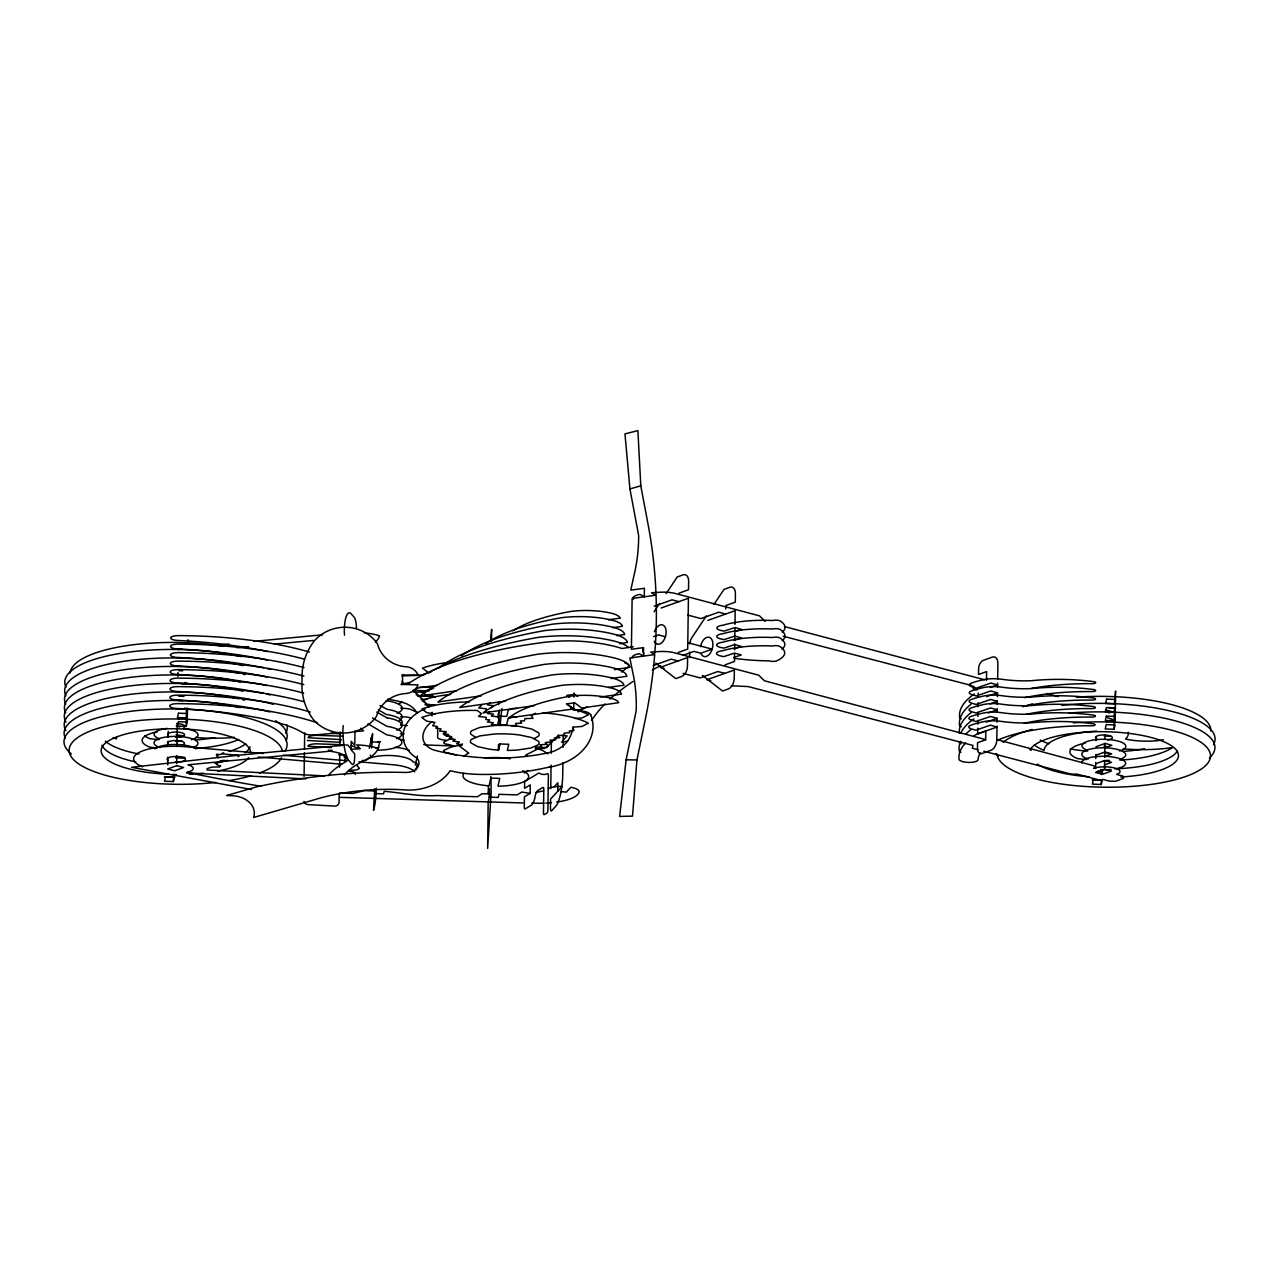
<?xml version="1.0" encoding="UTF-8"?>
<svg xmlns="http://www.w3.org/2000/svg" width="1279" height="1279" viewBox="0 0 1279 1279"><rect width="100%" height="100%" fill="white"/><g stroke="black" fill="none" stroke-linecap="round" stroke-linejoin="round"><path stroke-width="1.5" d="M167.757 764.986L167.869 757.056M168.029 745.161L168.093 741.196M168.141 737.232L168.236 731.284M173.384 781.565L174.392 777.232L165.487 776.929L164.479 781.245L173.384 781.565L173.448 777.584M176.71 763.707L176.822 755.777M176.966 745.865L177.269 724.058M177.941 676.479L177.989 672.514M187.437 708.086L187.246 722.027L178.341 721.724L177.333 726.04L186.238 726.36L186.494 708.438M188.333 644.408L188.381 640.427M304.082 776.369L304.402 752.612M304.466 748.663L304.69 732.835M339.223 793.348L339.095 802.125A4.445 4.189 25.5 0 1 334.634 806.106L308.079 804.603A4.445 4.189 25.5 0 1 303.922 801.389M339.59 767.192L339.782 753.459M339.878 745.625L340.07 731.892M354.97 731.396L354.779 745.321L351.213 741.34L351.101 749.846L354.667 753.827L354.603 758.319A8.953 2.318 85.9 0 1 352.077 764.187L348.527 760.206A25.564 6.587 85.9 0 1 342.9 730.693A15.716 4.045 85.9 0 1 343.268 725.561M370.782 737.951L370.734 741.884L379.639 742.188L377.785 750.197A26.699 8.17 0.8 0 0 401.462 743.802A26.699 8.17 0.8 0 0 386.754 734.817L369.631 724.761A4.445 1.359 0.8 0 0 367.665 724.122M374.651 788.759L373.548 810.406L374.891 804.763A25.564 1.615 -88 0 0 376.346 788.2M488.386 785.642L488.274 793.604L489.441 788.631L489.313 797.137L498.218 797.441L498.954 794.307L517.004 794.914L521.832 792.037L530.13 793.396L530.241 784.906L524.566 788.296L524.662 781.517L538.939 772.98A47.243 19.952 -80.6 0 0 547.508 773.763A2.222 0.943 -80.6 0 1 548.387 775.346L547.892 810.374A2.222 0.943 -80.6 0 1 546.868 813.092L544.438 814.547A2.222 0.943 -80.6 0 1 543.463 813.028L543.799 788.999A2.222 0.943 -80.6 0 0 542.84 787.48L537.931 790.422A7.21 3.054 -80.6 0 0 534.91 797.648A10.504 4.445 -80.6 0 1 531.744 804.971L525.269 808.856A2.222 0.943 -80.6 0 1 524.294 807.337L524.438 796.801L530.13 793.396M490.56 640.971L491.648 629.364L491.488 641.019M490.88 776.561L491.168 792.404L487.651 848.377L488.162 802.109L490.049 793.987L482.055 793.715L477.483 796.721A1094.792 334.842 0.8 0 1 436.858 795.554C418.936 796.721 401.734 792.804 384.164 791.301L383.572 793.843L374.667 793.54L375.259 790.982L364.291 790.614L353.004 793.428L339.654 793.044M498.49 744.506L498.41 750.389L499.817 744.33M498.762 724.889L498.954 711.172M500.089 725.673L501.832 708.598M550.737 788.599L551.073 765.066M551.233 753.299L551.393 741.532M557.756 791.285L557.868 782.78L554.287 786.665M562.888 762.716L562.696 776.241A25.564 6.427 -84.4 0 1 556.397 805.594L551.601 810.79A4.445 1.119 -84.4 0 1 550.466 807.848L550.594 799.055L562.248 786.409A17.107 5.228 0.8 0 0 548.259 788.392M563.096 747.256L563.272 735.649M573.807 702.986L573.727 708.934L566.613 703.85L574.863 702.906L581.689 708.022L618.716 702.683A21.056 6.443 0.8 0 0 610.722 698.206A39.665 12.135 0.8 0 0 570.386 696.144A151.817 46.428 0.8 0 0 515.293 713.442L508.45 717.919L538.955 713.746A726.056 222.066 0.8 0 1 573.536 709.03L566.613 703.85M573.903 697.039L573.951 693.074M689.573 657.502L689.637 652.114M725.769 608.964L725.817 605.559L735.297 602.153L735.425 593.712A8.889 5.34 -75.2 0 0 729.893 587.269L723.962 589.411L714.05 604.312M734.578 653.649L734.466 661.467L724.985 664.872M734.642 649.748L734.722 643.881M734.77 639.964L734.929 628.245M734.993 624.328L735.185 610.659L707.863 620.395M977.764 728.151L977.668 734.002L985.789 731.092L985.661 739.806L977.556 742.715L977.476 748.407A7.114 4.269 -75.2 0 0 981.904 753.555L991.065 750.261A8.889 5.34 -75.2 0 0 996.821 739.758L997.012 726.088M977.811 724.234L977.859 720.333M977.923 716.416L977.971 712.515M978.051 706.647L978.115 702.731M978.195 696.879L978.243 692.962M986.493 680.284L986.621 671.571L978.515 674.481L978.595 668.789A7.114 4.269 -75.2 0 1 983.199 660.396L992.36 657.102A8.889 5.34 -75.2 0 1 997.892 663.545L997.668 679.181M997.076 722.171L997.124 718.27M997.204 712.403L997.268 708.486M997.316 704.585L997.364 700.668M997.428 696.767L997.476 692.85L990.825 690.948L976.325 695.968L972.168 694.785A8.889 2.718 0.8 0 1 971.321 690.996L974.502 689.877A87.244 26.683 0.8 0 1 983.647 687.558A17.794 5.436 0.8 0 1 1001.601 687.143A50.473 15.428 0.8 0 0 1031.561 688.566A86.796 26.555 0.8 0 1 1093.065 689.477A3.517 1.071 0.8 0 1 1095.048 689.957L1095.4 690.164A3.517 1.071 0.8 0 1 1092.122 691.587A113.287 34.645 0.8 0 0 1024.687 697.694M997.556 686.999L997.62 683.082M1095.623 768.487L1095.703 762.524M1095.767 758.543L1095.815 754.562M1096.007 740.621L1096.071 736.64M1101.267 784.475L1102.274 780.142L1093.369 779.838L1092.362 784.155L1101.267 784.475L1101.315 780.478M1101.395 774.498L1101.459 770.518M1102.354 774.163L1102.418 770.182M1104.56 769.207L1111.483 771.029L1102.498 774.291L1095.575 772.468L1104.56 769.207L1104.672 761.245M1104.72 757.264L1104.912 743.339L1111.835 745.305L1104.656 747.927M1104.976 739.358L1105.024 735.361M1114.105 729.27L1115.112 724.937L1106.207 724.633L1105.2 728.95L1114.105 729.27L1114.409 707.335M1114.473 703.354L1115.592 691.06L1115.144 722.939M431.998 716.032L432.094 712.243M654.656 655.104A494.957 422.885 -57.3 0 1 645.655 717.711L636.958 759.95L632.497 816.146L619.612 816.418L626.118 759.822L636.207 710.644A158.756 135.638 -57.3 0 0 632.721 672.194L629.812 657.966L654.656 654.592L650.723 652.066L659.293 651.555A17.65 5.404 0.8 0 1 674.625 652.834L758.719 675.2L764.378 680.764L985.661 739.598M187.405 642.761L188.077 639.884M186.238 726.36L187.246 722.027M344.643 761.133L345.794 756.129M369.247 748.279L372.621 733.762A33.318 2.11 -88 0 1 371.518 748.007M415.275 765.082L417.386 756.033M415.995 769.974L417.258 764.522A8.889 2.718 0.8 0 0 413.421 762.044L413.133 761.98A24.493 7.498 0.8 0 0 390.734 755.521A24.493 7.498 0.8 0 0 365.73 760.35M485.892 710.98L486.404 708.806L478.666 707.926L481.655 705.209M498.666 704.537L499.386 701.484M499.258 709.989L497.851 716.096L506.756 716.4L508.179 710.293L511.344 708.678L516.94 708.438M973.815 686.12L973.159 688.917L976.98 689.909M1101.715 774.514L1102.386 771.637L1097.046 771.445M654.065 611.794L659.564 603.512M666.183 593.568L677.199 576.989L683.114 574.863A8.889 5.34 -75.2 0 1 688.646 581.306L688.534 589.747L679.037 593.152M706.344 615.918L692.019 637.454A8.889 5.356 -75.2 0 0 689.797 643.929M558.555 735.057L546.916 747.144A8.921 2.734 0.8 0 1 537.867 748.839M562.552 740.893L567.157 735.889L561.993 735.393M489.969 702.922L487.699 705.001L493.582 705.672L491.488 707.575M489.857 711.428L487.587 713.506L493.454 714.178L491.376 716.064L496.764 716.688L499.146 718.494L497.723 724.601L506.628 724.905L508.051 718.798L511.232 717.183L516.812 716.943M621.546 672.003L627.845 667.158M512.863 630.819L516.492 628.613A151.817 46.428 0.8 0 1 571.569 611.33A39.665 12.135 0.8 0 1 611.906 613.376A21.056 6.443 0.8 0 1 619.899 617.853L619.995 618.253M535.549 713.25L531.281 715.409L532.975 718.302L524.95 718.638L524.438 720.812L520.345 720.988L521.624 723.179L515.533 723.434L516.7 725.449L511.104 725.689M586.965 707.015L582.121 709.477L573.344 710.149M362.021 760.717L363.092 760.254M533.951 738.622L538.011 736.512A21.343 6.523 0.8 0 0 538.731 732.899L531.968 729.11L520.265 726.568A42.846 13.11 0.8 0 0 494.03 725.577L479.945 727.399L471.711 730.725A21.343 6.523 0.8 0 0 470.992 734.322L475.82 737.423M1108.717 713.011L1112.314 711.7L1105.392 709.893M1095.927 746.76L1104.912 743.499M1095.815 755.265L1104.8 752.004L1111.723 753.811L1104.528 756.433M1095.687 763.771L1104.672 760.509L1111.595 762.316L1104.416 764.922M682.698 655.44L693.969 651.379L700.876 653.201L712.131 649.14L687.862 642.697M661.099 608.021L688.422 598.252L687.702 649.061L678.206 652.466M665.416 636.766L658.493 634.896L653.585 636.622M664.073 668.341L660.268 667.35L687.59 657.566L687.462 665.991A8.889 5.34 -75.2 0 1 681.691 676.495L675.776 678.621L655.711 663.05M654.208 606.198L672.035 599.835L678.925 601.658M653.377 665.512L671.203 659.149L678.094 660.971M990.33 687.478L997.588 684.952L990.921 683.05L976.421 688.086L972.28 686.903A8.889 2.718 0.8 0 1 971.432 683.098L974.614 681.995A87.244 26.683 0.8 0 1 983.759 679.661A17.794 5.436 0.8 0 1 1001.713 679.245A50.473 15.428 0.8 0 0 1031.673 680.684A86.796 26.555 0.8 0 1 1093.177 681.595A3.517 1.071 0.8 0 1 1095.16 682.059L1095.511 682.283A3.517 1.071 0.8 0 1 1092.234 683.689A113.287 34.645 0.8 0 0 1031.306 688.486M986.589 696.623L997.476 692.85M990.106 703.866L997.364 701.356L990.697 699.437L976.197 704.473L972.056 703.29A8.889 2.718 0.8 0 1 971.209 699.485L974.39 698.382A87.244 26.683 0.8 0 1 983.519 696.064A17.794 5.436 0.8 0 1 1001.489 695.648A50.473 15.428 0.8 0 0 1031.434 697.071A86.796 26.555 0.8 0 1 1092.953 697.982A3.517 1.071 0.8 0 1 1094.936 698.462L1095.288 698.67A3.517 1.071 0.8 0 1 1091.994 700.093A113.287 34.645 0.8 0 0 1022.465 706.663M988.171 712.995L997.236 709.845L990.586 707.942L976.085 712.979L971.944 711.795A8.889 2.718 0.8 0 1 971.081 707.99L974.262 706.887A87.244 26.683 0.8 0 1 983.407 704.553A17.794 5.436 0.8 0 1 1001.377 704.153A50.473 15.428 0.8 0 0 1031.322 705.576A86.796 26.555 0.8 0 1 1092.826 706.488A3.517 1.071 0.8 0 1 1094.808 706.967L1095.16 707.175A3.517 1.071 0.8 0 1 1091.882 708.598A113.287 34.645 0.8 0 0 1026.589 714.242M986.237 722.139L997.124 718.35L990.458 716.448L975.957 721.484L971.816 720.301A8.889 2.718 0.8 0 1 970.969 716.496L974.15 715.393A87.244 26.683 0.8 0 1 983.279 713.058A17.794 5.436 0.8 0 1 1001.249 712.659A50.473 15.428 0.8 0 0 1031.194 714.082A86.796 26.555 0.8 0 1 1092.714 714.993A3.517 1.071 0.8 0 1 1094.696 715.473L1095.048 715.68M736.08 631.282L741.612 629.46L734.945 627.557L724.17 631.107L721.58 630.611A9.992 3.054 0.8 0 1 716.895 627.701A9.992 3.054 0.8 0 1 723.019 625.207A60.065 18.37 0.8 0 1 772.804 620.523A4.732 1.455 0.8 0 1 779.87 620.763A47.211 14.437 0.8 0 1 782.332 632.162M734.13 640.395L741.484 637.965L734.833 636.063L724.058 639.612L721.452 639.1A9.992 3.054 0.8 0 1 716.784 636.207A9.992 3.054 0.8 0 1 722.907 633.713A60.065 18.37 0.8 0 1 772.676 629.028A4.732 1.455 0.8 0 1 779.758 629.268A47.211 14.437 0.8 0 1 782.22 640.667M734.002 648.901L741.372 646.471L734.706 644.568L723.93 648.117L721.34 647.606A9.992 3.054 0.8 0 1 716.656 644.712A9.992 3.054 0.8 0 1 722.779 642.218A60.065 18.37 0.8 0 1 772.564 637.518A4.732 1.455 0.8 0 1 779.646 637.773A47.211 14.437 0.8 0 1 782.093 649.172M733.89 657.406L741.26 654.976L734.594 653.057L723.818 656.623L721.212 656.111A9.992 3.054 0.8 0 1 716.544 653.217A9.992 3.054 0.8 0 1 722.667 650.707A60.065 18.37 0.8 0 1 772.436 646.023A4.732 1.455 0.8 0 1 779.519 646.263A47.211 14.437 0.8 0 1 776.065 661.099A5.308 1.631 0.8 0 1 768.999 660.859A89.722 27.435 0.8 0 1 734.242 658.317M629.923 488.914L640.795 485.828L637.901 430.623L624.967 433.869L629.923 488.914L638.653 535.533A158.756 135.638 -57.3 0 1 634.08 575.086L630.771 590.147L644.408 588.292L644.296 596.797L639.996 594.351A15.892 4.86 0.8 0 0 633.441 599.483M456.347 690.836L420.024 695.92A287.855 88.043 0.8 0 1 426.77 691.124A234.76 71.8 0.8 0 1 433.661 686.935A287.855 88.043 0.8 0 1 538.107 654.161A75.205 23.006 0.8 0 1 614.575 658.045A39.937 12.214 0.8 0 1 629.923 667.286L614.368 669.652M633.233 646.774L621.962 648.501A76.548 23.406 0.8 0 0 576.621 641.051L570.546 640.875A71.576 21.887 0.8 0 0 541.672 642.666L538.779 643.049A273.738 83.727 0.8 0 0 412.318 681.083A26.683 8.17 0.8 0 1 400.982 684.633M481.192 695.824L437.946 701.995A258.374 79.026 0.8 0 1 443.989 697.694A211.323 64.637 0.8 0 1 450.192 693.921A259.157 79.266 0.8 0 1 544.214 664.409A67.707 20.704 0.8 0 1 613.073 667.91A35.956 10.999 0.8 0 1 626.886 676.223L611.282 678.557M505.509 701.036L459.785 707.527L460.888 706.695A225.344 68.922 0.8 0 1 464.916 703.882A183.744 56.196 0.8 0 1 470.304 700.604A225.344 68.922 0.8 0 1 552.08 674.944A58.882 18.002 0.8 0 1 611.938 677.982A31.256 9.561 0.8 0 1 623.944 685.224L608.18 687.462M608.26 619.771L619.979 618.189M612.593 627.669L622.377 626.342A26.347 8.058 0.8 0 0 612.241 620.219A49.625 15.172 0.8 0 0 561.785 617.661A189.931 58.099 0.8 0 0 492.879 639.292L488.338 642.058A189.931 58.099 0.8 0 0 486.036 643.625M616.782 635.583L624.664 634.528A31.256 9.561 0.8 0 0 612.657 627.174A58.882 18.002 0.8 0 0 552.784 624.136A225.344 68.922 0.8 0 0 471.024 649.796A183.744 56.196 0.8 0 0 465.636 653.073A225.344 68.922 0.8 0 0 464.245 654.001M619.564 643.705L627.365 642.426A35.956 10.999 0.8 0 0 613.536 634.096A67.707 20.704 0.8 0 0 544.694 630.595A259.157 79.266 0.8 0 0 450.656 660.108A211.323 64.637 0.8 0 0 444.468 663.881A258.374 79.026 0.8 0 0 438.409 668.182M437.242 685.32L423.013 687.223A12.71 3.885 0.8 0 0 414.956 692.099A403.157 123.312 0.8 0 1 428.833 707.351M599.899 697.071L621.418 694.161M177.989 649.572L181.746 649.14M215.671 645.383L228.925 643.976M253.626 641.418L322.596 634.8M236.775 647.718L240.708 647.35M242.674 647.158L248.574 646.582M274.202 644.136L313.675 640.427M344.179 745.193L236.839 755.409L131.545 767.304L251.451 789.495M354.97 731.62L363.476 730.901L360.758 728.247M342.164 732.611L314.698 734.897A9.145 2.798 0.8 0 1 303.762 733.331A110.506 33.798 0.8 0 0 278.358 722.747L273.082 721.276A125.518 38.386 0.8 0 0 259.717 718.079L244.609 715.409A213.145 65.197 0.8 0 0 179.204 708.582L176.246 708.454A7.93 2.43 0.8 0 1 169.707 705.8A7.93 2.43 0.8 0 1 177.365 703.642A186.622 57.075 0.8 0 1 317.272 722.779M574.974 718.51L582.009 717.983L588.452 714.689A66.94 20.48 0.8 0 0 570.642 708.39M345.906 745.049L347.648 744.954L351.565 749.334L360.166 748.711L356.761 744.89A32.599 9.976 0.8 0 1 377.976 748.263A88.571 27.083 0.8 0 1 365.202 760.062A177.989 54.437 0.8 0 0 344.499 774.77M401.926 674.976L423.749 675.216M401.798 683.482L409.744 683.562M419.512 687.239L431.247 687.367M413.581 692.115L425.491 692.243M417.434 695.728L433.085 695.888M626.118 759.822L636.958 759.95M531.792 803.132L540.01 803.26A41.296 12.63 0.8 0 0 543.975 803.18M522.999 802.956L340.278 797.361M240.724 682.139A111.561 34.117 0.8 0 0 188.493 675.344L179.22 675.024A111.561 34.117 0.8 0 0 65.677 712.819M236.247 689.685A111.561 34.117 0.8 0 0 188.365 683.849L179.092 683.53A111.561 34.117 0.8 0 0 65.996 722.139M1106.607 711.955L1115.928 712.275A111.561 34.117 0.8 0 1 1209.406 757.983M1106.831 721.948L1115.736 722.251A106.749 32.646 0.8 0 1 1210.222 758.207A106.749 32.646 0.8 0 1 1100.643 787.145L1091.738 786.841A106.749 32.646 0.8 0 1 997.044 754.13M178.74 709.046L188.045 709.365A111.561 34.117 0.8 0 1 284.961 751.109M178.964 719.038L187.869 719.342A106.749 32.646 0.8 0 1 282.467 751.253M1097.91 771.525L1100.26 771.589M1100.148 780.094L1092.218 779.822M180.067 658.077L187.182 658.333M179.044 670.692L182.609 670.82M178.037 675.024L181.602 675.152M181.49 683.657L186.83 683.833M178.692 696.208L184.032 696.4M177.685 700.54L183.025 700.716M400.743 708.262L404.5 708.39A8.889 2.718 0.8 0 1 411.39 709.733L414.124 711.028A8.889 2.718 0.8 0 1 417.546 712.451M182.913 709.221L186.478 709.349M400.615 716.752L404.372 716.879A8.889 2.718 0.8 0 1 411.278 718.238M400.503 725.257L404.26 725.385A8.889 2.718 0.8 0 1 407.282 725.657M400.375 733.762L404.132 733.89M342.868 736.224L317.304 735.345A8.713 2.67 0.8 0 0 307.999 737.711L341.221 739.614L339.926 742.316L307.36 740.461M454.461 745.977L428.641 745.081A9.081 2.782 0.8 0 1 423.717 744.442M344.722 744.794L317.192 743.85A8.713 2.67 0.8 0 0 307.871 746.217L331.325 747.56M338.647 754.802L344.547 754.994M164.336 776.929L172.265 777.184A111.561 34.117 0.8 0 0 175.063 777.232M188.764 658.349L179.46 658.03A111.561 34.117 0.8 0 0 65.916 695.808M324.514 775.889L207.214 770.022A11.303 3.453 0.8 0 1 207.294 768.599A42.559 13.014 0.8 0 0 210.939 767.272A19.249 5.883 0.8 0 1 219.173 767.064L220.659 765.945A10.008 3.054 0.8 0 1 216.295 764.202A42.559 13.014 0.8 0 0 218.181 761.98M186.51 772.916L305.809 778.879M330.462 733.267L340.054 733.826M328.319 750.165L332.14 750.389M413.085 690.196L428.945 691.124M419.08 695.872L433.021 696.687M420.903 699.165L426.85 699.501M424.932 704.729L434.892 705.305M731.22 685.784L748.279 686.583L972.983 745.433L972.328 748.231L978.051 749.734M263.394 753.507L183.824 746.6A42.559 13.014 0.8 0 0 139.907 752.052A42.559 13.014 0.8 0 0 142.449 766.792M283.283 755.234L346.945 760.749M358.887 761.788L390.703 764.554A30.2 9.241 0.8 0 1 414.732 771.861M238.406 755.265L222.514 753.891A28.362 8.681 0.8 0 0 216.407 755.521A42.559 13.014 0.8 0 1 218.085 757.504A17.762 5.436 0.8 0 0 218.741 757.76M258.262 756.992L341.701 764.234M561.193 791.621L566.357 792.133L570.866 787.24A17.107 5.228 0.8 0 1 579.211 791.605A41.296 12.63 0.8 0 1 556.749 802.093M496.652 725.193L491.264 724.569L493.342 722.667L487.459 721.995L489.729 719.933L485.78 719.485L486.292 717.311L478.538 716.432L481.528 713.698L477.291 710.469A66.94 20.48 0.8 0 0 421.798 717.471L426.626 721.132L434.956 722.395L432.654 725.721L436.954 726.36L435.771 728.071L441.063 728.886L439.608 730.996L446.131 731.732L443.158 733.698L448.433 734.498L446.179 735.985L451.663 736.816L449.313 738.367L455.18 739.502L452.83 741.037L459.337 742.028L456.555 743.866L462.231 744.73L459.8 746.344L468.769 753.155A32.838 10.04 0.8 0 0 464.021 756.465M427.106 687.127L433.773 688.134M435.324 696.895L426.994 695.632L422.15 691.955A66.94 20.48 0.8 0 1 432.206 688.981M435.196 705.4L426.866 704.137L422.038 700.46A66.94 20.48 0.8 0 1 450.624 694.433M435.084 713.906L426.754 712.643L421.91 708.966A66.94 20.48 0.8 0 1 469.553 701.899M386.993 717.823L376.809 712.131M183.233 735.937L176.102 734.69M357.592 765.609L357.257 766.313A15.428 4.716 0.8 0 1 359.287 768.551L357.401 769.702A14.533 4.445 0.8 0 1 350.11 770.278L348.751 770.582L349.806 771.157A18.881 5.771 0.8 0 1 355.162 772.644A30.2 9.241 0.8 0 0 355.402 774.45M1103.857 746.105L1107.582 746.824M176.23 726.184L179.939 726.92M783.148 636.223L971.896 685.608M983.759 751.221L1069.5 773.667A7.13 2.174 0.8 0 0 1076.79 774.067L1100.452 780.286L1102.834 779.423L1109.325 781.117L1115.4 781.325L1123.474 778.399L1123.074 776.129L1116.615 774.419A14.868 4.54 0.8 0 0 1114.633 767.992A14.868 4.54 0.8 0 0 1093.705 768.327A7.274 2.222 0.8 0 0 1092.362 765.37L996.645 739.502M725.593 614.032L718.702 612.209L700.972 618.572L687.686 615.055M724.761 673.362L717.871 671.539L700.141 677.902L683.05 673.378M710.788 680.716L707.031 679.725L734.354 669.972L734.226 678.398A8.889 5.34 -75.2 0 1 728.47 688.901L722.539 691.028L702.491 675.456M784.443 626.55L984.574 679.773M1046.798 693.506L1058.197 696.591M380.039 705.48L387.121 709.317A26.699 8.17 0.8 0 1 399.496 720.429M378.408 709.829L386.178 714.449A26.683 8.17 0.8 0 1 401.078 724.41M372.445 717.983L386.882 726.312A26.699 8.17 0.8 0 1 396.73 738.67M577.724 696.447L574.974 694.401L566.741 695.344L569.507 697.407M427.33 671.843L422.486 668.166A66.94 20.48 0.8 0 1 447.458 662.554M765.194 621.434L759.55 615.87L675.456 593.52A17.65 5.404 0.8 0 0 660.124 592.241L651.555 592.753L655.487 595.263L632.114 598.444L631.41 649.268L643.577 647.606L643.465 656.111L639.164 653.665A15.892 4.86 0.8 0 0 632.162 657.95M640.795 485.828L648.341 525.861A494.957 422.885 -57.3 0 1 654.816 653.121M959.362 733.331L959.266 731.476A176.598 54.006 0.8 0 1 971.049 712.643M534.43 705.64A908.298 277.799 0.8 0 0 515.149 708.422L483.174 712.851L483.99 712.243A189.931 58.099 0.8 0 1 487.379 709.877L491.919 707.111A189.931 58.099 0.8 0 1 560.841 685.48A49.625 15.172 0.8 0 1 611.298 688.038A26.347 8.058 0.8 0 1 621.418 694.145M188.732 658.349A111.561 34.117 0.8 0 1 236.599 664.169M238.805 664.648A111.561 34.117 0.8 0 1 243.074 665.624M241.107 656.623A111.561 34.117 0.8 0 0 188.876 649.844L179.572 649.524A111.561 34.117 0.8 0 0 66.028 687.303M238.709 739.47A74.726 22.862 0.8 0 1 195.495 748.471M156.869 747.975A74.726 22.862 0.8 0 1 149.819 747.192A34.837 10.648 0.8 0 1 157.381 731.796M113.112 737.567A74.726 22.862 0.8 0 0 116.261 739.006A68.858 21.056 0.8 0 1 116.821 736.704M176.822 723.546A8.505 2.606 0.8 0 1 184.128 727.175M234.505 737.343A68.858 21.056 0.8 0 1 223.601 738.079L216.135 738.255A68.858 21.056 0.8 0 1 195.607 737.439M184.64 708.006A68.858 21.056 0.8 0 1 187.709 709.269M286.976 724.873A111.561 34.117 0.8 0 1 285.697 733.283M65.9 730.645A111.561 34.117 0.8 0 1 179.012 692.035L188.285 692.355A111.561 34.117 0.8 0 1 238.358 698.654M242.626 699.645A111.561 34.117 0.8 0 1 244.705 700.157M65.789 704.313A111.561 34.117 0.8 0 1 179.332 666.535L188.637 666.855A111.561 34.117 0.8 0 1 238.677 673.154M242.962 674.129A111.561 34.117 0.8 0 1 245.04 674.641M185.007 682.506A68.858 21.056 0.8 0 1 188.077 683.753M238.438 690.148A111.561 34.117 0.8 0 1 242.722 691.14M214.808 737.727A74.726 22.862 0.8 0 1 195.623 739.965M158.756 739.63A74.726 22.862 0.8 0 1 149.947 738.686A34.837 10.648 0.8 0 1 144.703 735.857M245.696 743.834A74.742 22.862 0.8 0 1 229.005 751.444M223.697 752.851A74.742 22.862 0.8 0 1 222.306 753.187M217.958 754.098A74.742 22.862 0.8 0 1 216.455 754.386M184.08 757.456A74.742 22.862 0.8 0 1 180.339 757.504M139.027 754.002A74.742 22.862 0.8 0 1 105.374 741.117M277.831 722.219A111.561 34.117 0.8 0 1 286 740.957M65.357 738.319A111.561 34.117 0.8 0 1 178.884 700.54L188.173 700.86A111.561 34.117 0.8 0 1 240.388 707.639M275.609 720.748A111.561 34.117 0.8 0 1 276.744 721.484M71.336 753.971A111.561 34.117 0.8 0 1 178.772 709.046M250.156 746.872A74.742 22.862 0.8 0 1 244.897 752.851M238.997 756.225A74.742 22.862 0.8 0 1 238.006 756.672M227.598 760.318A74.742 22.862 0.8 0 1 214.824 763.163M135.798 761.9A74.742 22.862 0.8 0 1 101.904 745.209M281.492 757.712A106.749 32.646 0.8 0 1 259.445 773.012M251.116 775.761A106.749 32.646 0.8 0 1 229.341 780.574M215.799 782.428A106.749 32.646 0.8 0 1 172.761 784.235L163.856 783.931A106.749 32.646 0.8 0 1 69.402 747.975A106.749 32.646 0.8 0 1 178.996 719.038M248.734 757.632A74.742 22.862 0.8 0 1 217.718 771.109M203.409 773.235A74.742 22.862 0.8 0 1 196.518 773.875M192.969 774.115A74.742 22.862 0.8 0 1 189.372 774.291M176.326 774.498A74.742 22.862 0.8 0 1 172.489 774.434M168.652 774.307A74.742 22.862 0.8 0 1 101.281 749.27A74.742 22.862 0.8 0 1 177.957 728.806A74.742 22.862 0.8 0 1 250.588 752.452M70.201 673.074A106.749 32.646 0.8 0 1 180.035 642.506L188.94 642.809A106.749 32.646 0.8 0 1 223.713 646.359M700.508 646.646A9.976 5.995 -75.2 0 1 709.861 637.55A9.976 5.995 -75.2 0 1 710.964 652.018A9.976 5.995 -75.2 0 1 701.036 653.633M643.976 653.649A8.889 5.356 -75.2 0 1 642.745 648.693M654.4 631.73A9.976 5.995 -75.2 0 1 663.993 625.767A9.976 5.995 -75.2 0 1 663.785 640.315A9.976 5.995 -75.2 0 1 654.272 641.227M1108.477 707.591A14.868 4.54 0.8 0 1 1115.464 708.662M527.795 770.438A32.838 10.04 0.8 0 1 524.374 772.996M484.437 758.047A32.838 10.04 0.8 0 1 510.289 758.751M1087.582 750.325A21.983 6.731 0.8 0 1 1088.893 740.925A21.983 6.731 0.8 0 1 1119.701 741.564A21.983 6.731 0.8 0 1 1119.445 750.981M1108.222 752.676A21.983 6.731 0.8 0 1 1104.033 752.755M1110.508 735.953A21.983 6.731 0.8 0 1 1104.257 736.16M1081.682 762.796A21.983 6.731 0.8 0 1 1114.473 757.312A21.983 6.731 0.8 0 1 1114.904 768.967M1111.035 769.462A21.983 6.731 0.8 0 1 1100.627 769.654M1088.221 759.087A21.983 6.731 0.8 0 1 1087.981 749.654A21.983 6.731 0.8 0 1 1118.789 749.814A21.983 6.731 0.8 0 1 1120.084 759.246M1109.133 761.133A21.983 6.731 0.8 0 1 1103.921 761.261M375.466 748.071A24.493 7.498 0.8 0 1 378.936 747.528M394.955 747.272A24.493 7.498 0.8 0 1 409.44 750.549M461.607 655.871A225.344 68.922 0.8 0 1 462.902 654.928M160.115 747.576A21.983 6.731 0.8 0 1 160.083 738.287A21.983 6.731 0.8 0 1 190.379 738.223A21.983 6.731 0.8 0 1 193.321 747.496M168.236 744.106A8.505 2.606 0.8 0 1 171.514 740.861A8.505 2.606 0.8 0 1 182.577 741.58A8.505 2.606 0.8 0 1 182.146 745.002M183.121 728.343A21.983 6.731 0.8 0 1 191.306 739.678M182.21 741.165A21.983 6.731 0.8 0 1 175.703 741.34M159.523 738.83A21.983 6.731 0.8 0 1 167.053 728.39M168.364 735.601A8.505 2.606 0.8 0 1 173.912 732.1A8.505 2.606 0.8 0 1 184.56 734.498A8.505 2.606 0.8 0 1 175.495 737.216M184.975 757.472A21.983 6.731 0.8 0 1 175.463 757.951M155.047 748.823A21.983 6.731 0.8 0 1 172.665 744.538A21.983 6.731 0.8 0 1 193.8 747.56M194.952 748.119A21.983 6.731 0.8 0 1 195.911 748.711M219.94 760.957A27.147 8.298 0.8 0 1 224.48 760.302M168.189 760.573A9.209 2.814 0.8 0 1 171.482 756.832A9.209 2.814 0.8 0 1 183.952 757.871A9.209 2.814 0.8 0 1 181.458 761.692M179.923 761.932A9.209 2.814 0.8 0 1 175.511 762.108M375.466 641.994A88.571 27.083 0.8 0 0 379.543 635.823A32.599 9.976 0.8 0 0 364.275 632.849M522.711 770.693A32.838 10.04 0.8 0 1 525.413 780.829A32.838 10.04 0.8 0 1 497.963 786.169L499.769 778.399L490.848 778.096L489.042 785.85A32.838 10.04 0.8 0 1 463.877 773.347M551.505 802.716A41.296 12.63 0.8 0 1 545.909 803.1M543.511 790.87A103.519 31.655 0.8 0 1 536.029 792.388M328.303 775.618A198.229 60.625 0.8 0 1 345.602 761.836A26.491 8.106 0.8 0 0 329.886 751.221L188.045 764.794A16.179 4.94 0.8 0 1 186.926 772.308A777.68 237.846 0.8 0 0 261.124 786.297M356.409 628.389A8.953 2.318 85.9 0 0 354.139 617.181L350.574 613.185A25.564 6.587 85.9 0 0 344.323 629.428A15.716 4.045 85.9 0 0 344.531 635.215M344.914 774.53A8.889 2.718 0.8 0 1 344.515 774.291M628.485 647.51A39.937 12.214 0.8 0 0 614.815 641.243A75.205 23.006 0.8 0 0 538.331 637.358A287.855 88.043 0.8 0 0 433.901 670.132M430.336 672.21A234.76 71.8 0.8 0 1 432.094 671.171M398.936 739.214A24.493 7.498 0.8 0 1 404.116 740.205M346.129 757.967A8.889 2.718 0.8 0 1 343.987 755.953M577.66 711.779A11.031 8.154 -3 0 1 590.786 714.689M573.12 727.064A57.299 42.351 -3 0 1 569.075 738.734A30.984 22.894 -3 0 1 547.332 753.011A188.876 139.587 -3 0 1 433.453 749.91A20.288 14.996 -3 0 1 423.045 734.881A28.969 21.407 -3 0 1 431.87 721.74M423.845 709.445A7.962 5.883 -3 0 0 422.678 709.909A40.56 29.977 -3 0 0 417.29 758.431A12.294 9.081 -3 0 1 417.242 767.848A12.294 9.081 -3 0 1 405.939 772.452A455.116 336.329 -3 0 0 255.672 787.113L226.639 795.522L230.348 795.682A24.365 18.002 -3 0 1 253.61 817.489L322.116 797.488A200.915 148.492 -3 0 1 407.809 790.07A44.237 32.694 -3 0 0 450.144 770.741A101.904 75.301 -3 0 0 478.074 774.371A211.978 156.646 -3 0 0 549.378 767.032M424.452 709.269A7.962 5.883 -3 0 1 425.06 709.142M590.626 714.721A54.805 40.496 -3 0 1 549.426 767.192M997.14 740.445A113.287 34.645 0.8 0 1 1091.642 725.817A3.517 1.071 0.8 0 0 1094.936 724.41L1094.616 724.186A3.517 1.071 0.8 0 0 1092.586 723.706A86.796 26.555 0.8 0 0 1031.082 722.795A50.473 15.428 0.8 0 1 1001.121 721.356A17.794 5.436 0.8 0 0 983.167 721.772A87.244 26.683 0.8 0 0 974.022 724.106L970.841 725.209A8.889 2.718 0.8 0 0 971.704 729.014L975.845 730.197L990.346 725.161L996.996 727.064L977.044 733.986A176.598 54.006 0.8 0 0 973.703 736.144M965.661 742.891A176.598 54.006 0.8 0 0 958.914 757.184L959.01 759.055A10.296 3.15 0.8 0 0 968.571 762.428A9.321 2.846 0.8 0 0 978.035 759.694L978.275 757.664A119.187 36.451 0.8 0 1 980.529 752.755M1095.064 715.696A3.517 1.071 0.8 0 1 1091.77 717.087A113.287 34.645 0.8 0 0 1024.335 723.211M960.817 741.244A176.598 54.006 0.8 0 0 959.042 748.487L959.122 750.341A10.296 3.15 0.8 0 0 960.929 752.276M965.773 734.194A176.598 54.006 0.8 0 1 970.809 729.654M960.945 732.739A176.598 54.006 0.8 0 1 973.943 718.942M961.057 743.77A10.296 3.15 0.8 0 1 959.25 741.836M971.161 704.137A176.598 54.006 0.8 0 0 959.394 722.971L959.49 724.825A10.296 3.15 0.8 0 0 961.296 726.76M974.294 694.033A176.598 54.006 0.8 0 0 959.506 715.073L959.586 716.943A10.296 3.15 0.8 0 0 961.392 718.862M416.091 694.513A8.889 2.718 0.8 0 1 417.354 695.121M417.785 695.44A8.889 2.718 0.8 0 1 418.217 696.511M545.573 743.866A25.772 7.882 0.8 0 1 545.957 744.25A7.019 2.142 0.8 0 1 545.222 747.432A33.35 10.2 0.8 0 0 535.389 749.014M454.605 746.233A33.35 10.2 0.8 0 0 445.668 744.01A7.019 2.142 0.8 0 1 446.403 740.829A25.772 7.882 0.8 0 1 452.414 738.319M451.439 736.736A33.35 10.2 0.8 0 0 445.779 735.505A7.019 2.142 0.8 0 1 445.955 732.467M527.156 756.289A32.838 10.04 0.8 0 0 525.621 755.106L537.612 749.014L535.949 747.272L541.944 746.808L540.042 744.81L546.916 744.282L545.318 742.603L551.617 741.884L550.018 740.205L555.805 739.758L554.271 738.127L559.818 737.711L557.804 735.569L564.567 735.297L564.103 733.123L569.683 732.691L569.315 730.917L573.839 730.581L573.104 727.159L581.881 726.472L588.34 723.195A66.94 20.48 0.8 0 0 542.792 712.851M422.422 674.864A66.94 20.48 0.8 0 1 425.939 673.665M427.17 673.282A66.94 20.48 0.8 0 1 429.76 672.562M455.963 755.281A33.35 10.2 0.8 0 0 445.54 752.516A7.019 2.142 0.8 0 1 446.275 749.334A25.772 7.882 0.8 0 1 461.159 745.289A32.375 9.896 0.8 0 0 462.454 743.914M535.325 748.215A25.772 7.882 0.8 0 1 545.845 752.755A7.019 2.142 0.8 0 1 547.748 753.971M386.114 700.636A26.683 8.17 0.8 0 1 397.082 713.17M359.751 748.503A26.699 8.17 0.8 0 1 351.165 745.289M263.89 667.814A125.518 38.386 0.8 0 0 260.42 667.062L245.328 664.393A213.145 65.197 0.8 0 0 179.923 657.566L176.966 657.438A7.93 2.43 0.8 0 1 170.411 654.784A7.93 2.43 0.8 0 1 178.085 652.626A186.622 57.075 0.8 0 1 304.034 667.606M267.263 668.597A125.518 38.386 0.8 0 1 270.572 669.397M267.375 660.092A125.518 38.386 0.8 0 0 260.548 658.557L245.44 655.887A213.145 65.197 0.8 0 0 180.035 649.061L177.078 648.933A7.93 2.43 0.8 0 1 170.539 646.279A7.93 2.43 0.8 0 1 178.197 644.12A186.622 57.075 0.8 0 1 304.146 659.101M402.15 681.179A26.699 8.17 0.8 0 1 402.293 684.297M267.151 677.087A125.518 38.386 0.8 0 0 260.308 675.568L245.2 672.898A213.145 65.197 0.8 0 0 179.795 666.071L176.838 665.927A7.93 2.43 0.8 0 1 170.299 663.289A7.93 2.43 0.8 0 1 177.957 661.131A186.622 57.075 0.8 0 1 303.922 676.095M401.798 701.675A26.699 8.17 0.8 0 1 398.568 704.058M267.503 651.587A125.518 38.386 0.8 0 0 260.66 650.068L245.568 647.398A213.145 65.197 0.8 0 0 180.147 640.571L177.205 640.427A7.93 2.43 0.8 0 1 170.651 637.773A7.93 2.43 0.8 0 1 178.309 635.615A186.622 57.075 0.8 0 1 309.406 652.034M402.805 674.641A26.699 8.17 0.8 0 1 402.15 676.159M273.322 704.265A125.518 38.386 0.8 0 0 259.957 701.084L244.849 698.414A213.145 65.197 0.8 0 0 179.444 691.587L176.486 691.443A7.93 2.43 0.8 0 1 169.947 688.805A7.93 2.43 0.8 0 1 177.605 686.647A186.622 57.075 0.8 0 1 303.555 701.611M386.993 717.823A26.699 8.17 0.8 0 1 396.842 730.165M269.981 711.923A125.518 38.386 0.8 0 0 259.829 709.589L244.721 706.919A213.145 65.197 0.8 0 0 179.316 700.093L176.358 699.949A7.93 2.43 0.8 0 1 169.819 697.295A7.93 2.43 0.8 0 1 177.477 695.136A186.622 57.075 0.8 0 1 310.253 712.035M380.439 741.612A26.699 8.17 0.8 0 1 377.897 741.692M263.522 693.314A125.518 38.386 0.8 0 0 260.069 692.578L244.96 689.909A213.145 65.197 0.8 0 0 179.556 683.082L176.598 682.938A7.93 2.43 0.8 0 1 170.059 680.3A7.93 2.43 0.8 0 1 177.717 678.142A186.622 57.075 0.8 0 1 303.683 693.106M266.911 694.097A125.518 38.386 0.8 0 1 270.205 694.913M370.414 755.154A33.318 2.11 -88 0 1 370.286 755.585M387.473 699.133A53.126 16.243 0.8 0 1 406.69 703.834A62.463 19.105 0.8 0 1 414.748 709.685A352.093 107.692 0.8 0 1 416.986 713.378M567.54 741.196A40.592 12.422 0.8 0 1 561.401 742.14M445.971 740.141A9.065 2.766 0.8 0 1 437.546 737.184A403.157 123.312 0.8 0 0 437.258 727.191M591.585 720.477A569.299 174.12 0.8 0 1 604.935 703.962M609.955 699.133A569.299 174.12 0.8 0 1 614.032 695.536L622.985 688.47A569.299 174.12 0.8 0 1 632.945 681.515M652.37 669.988A569.299 174.12 0.8 0 1 660.635 665.688M624.807 662.842A12.886 3.949 0.8 0 1 628.549 666.423M267.023 685.592A125.518 38.386 0.8 0 0 260.181 684.073L221.331 678.094A213.145 65.197 0.8 0 0 179.684 674.577L176.726 674.433A7.93 2.43 0.8 0 1 170.171 671.795A7.93 2.43 0.8 0 1 177.845 669.636A186.622 57.075 0.8 0 1 303.794 684.601M1119.86 760.094A74.726 22.862 0.8 0 0 1172.571 747.496A68.858 21.056 0.8 0 1 1151.356 749.478L1143.89 749.654A68.858 21.056 0.8 0 1 1123.362 748.854M1109.453 760.413A74.726 22.862 0.8 0 1 1105.935 760.429M1086.399 759.534A74.726 22.862 0.8 0 1 1077.573 758.591A34.837 10.648 0.8 0 1 1085.136 743.195M1034.343 744.938A74.726 22.862 0.8 0 0 1044.016 750.421A68.858 21.056 0.8 0 1 1096.679 731.108M1096.615 738.75A8.505 2.606 0.8 0 1 1099.972 735.201A8.505 2.606 0.8 0 1 1111.595 736.496A8.505 2.606 0.8 0 1 1107.486 739.949M1128.334 732.275A68.858 21.056 0.8 0 1 1125.584 739.054A34.837 10.648 0.8 0 0 1163.458 739.822M1107.278 717.679A68.858 21.056 0.8 0 1 1115.464 720.685M1213.451 744.698A111.561 34.117 0.8 0 0 1116.039 703.77L1106.735 703.45A111.561 34.117 0.8 0 0 1061.794 705.337M1177.463 750.917A74.742 22.862 0.8 0 1 1117.35 768.695M1031.114 750.357A74.742 22.862 0.8 0 1 1030.346 749.238M998.291 756.113A111.561 34.117 0.8 0 1 995.893 753.763M1069.148 713.106A111.561 34.117 0.8 0 1 1106.639 711.955M1003.136 742.364A106.749 32.646 0.8 0 1 1026.765 730.948M1028.524 730.421A106.749 32.646 0.8 0 1 1032.137 729.43M1073.417 722.859A106.749 32.646 0.8 0 1 1106.863 721.948M1030.123 749.67A74.742 22.862 0.8 0 1 1106.607 731.748A74.742 22.862 0.8 0 1 1178.119 753.299A74.742 22.862 0.8 0 1 1120.852 777.024M1088.989 776.769A74.742 22.862 0.8 0 1 1039.891 765.609M1038.964 765.13A74.742 22.862 0.8 0 1 1037.253 764.139M1027.101 705.448A106.749 32.646 0.8 0 1 1032.473 703.914M1076.199 697.167A106.749 32.646 0.8 0 1 1107.182 696.431L1116.103 696.751A106.749 32.646 0.8 0 1 1210.797 731.076M1144.449 748.791A74.742 22.862 0.8 0 1 1122.978 751.397M1087.518 751.125A74.742 22.862 0.8 0 1 1070.203 748.982M1048.828 743.723A74.742 22.862 0.8 0 1 1040.243 740.109M302.084 675.856L301.956 684.361A61.6 58.594 -7.5 0 0 313.355 719.533A39.617 37.683 -7.5 0 0 376.394 716.56A32.167 30.6 -7.5 0 1 406.85 693.442A14.117 13.429 -7.5 0 0 418.089 684.889L402.437 684.393L402.565 675.888L418.217 675.392A14.117 13.429 -7.5 0 0 407.218 666.839A32.167 30.6 -7.5 0 1 377.417 643.705A39.617 37.683 -7.5 0 0 314.458 640.699A61.6 58.594 -7.5 0 0 302.084 675.856M178.452 713.218L177.445 717.551L186.35 717.855L187.358 713.522L178.452 713.218M499.833 743.962L498.394 750.086L497.227 750.006A41.903 12.806 0.8 0 1 489.329 749.174L477.643 746.616L470.88 742.827A21.343 6.523 0.8 0 1 471.583 739.23L479.833 735.905L493.902 734.066A42.846 13.11 0.8 0 1 520.137 735.073L531.856 737.615L538.619 741.404A21.343 6.523 0.8 0 1 537.899 745.017L530.801 748.039L517.164 750.07A41.951 12.838 0.8 0 1 507.315 750.389L508.738 744.266L499.833 743.962M1106.559 699.117L1105.552 703.45L1114.473 703.754L1115.48 699.421L1106.559 699.117M1106.447 707.623L1105.44 711.955L1114.345 712.259L1115.352 707.926L1106.447 707.623M1106.335 716.128L1105.328 720.461L1114.233 720.764L1115.24 716.432L1106.335 716.128M176.694 765.689L167.709 768.951L174.631 770.773L183.616 767.512L176.694 765.689"/></g></svg>
